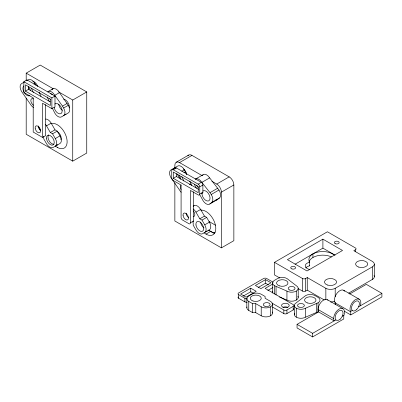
<?xml version="1.0" encoding="UTF-8"?>
<svg xmlns="http://www.w3.org/2000/svg" width="402" height="402" viewBox="0 0 402 402"><rect width="100%" height="100%" fill="white"/><g stroke="black" fill="none" stroke-linecap="round" stroke-linejoin="round"><path stroke-width="0.6" d="M199.467 194.151L203.166 200.854A6.603 3.814 60 0 0 209.743 204.01L211.753 202.422L219.537 197.93A6.603 3.814 60 0 0 218.984 190.01L209.653 177.88A6.603 3.814 60 0 0 202.382 175.589M209.743 204.01L217.527 199.518L219.537 197.93M26.195 80.636L26.195 73.154L40.205 65.064L86.747 91.937L86.747 153.051L72.737 161.142L26.195 134.268L26.195 98.098M42.537 137.414L33.2 132.022L33.2 97.867L23.859 92.475L23.859 81.691L26.969 79.892L54.994 96.068L54.994 106.857L51.878 108.651L42.537 103.259L42.537 137.414L45.652 135.615L45.652 104.565M24.065 82.189L21.467 83.686A6.603 3.814 60 0 0 21.467 91.314L30.276 104.023A6.603 3.814 60 0 0 33.577 107.51M27.019 80.48L28.341 79.722A6.603 3.814 60 0 1 34.944 83.531L36.044 85.44M33.909 84.134L34.944 83.531M25.416 91.128L50.32 105.505L50.32 99.214L25.416 84.837L25.416 91.128L28.527 89.329L50.185 101.832M48.2 91.495L52.868 88.797M47.652 91.937A6.603 3.814 60 0 1 54.803 95.309L59.476 92.611L68.28 105.319A6.603 3.814 60 0 1 68.28 112.947L61.405 116.917A6.603 3.814 60 0 1 54.803 113.103L52.2 107.902M23.859 81.691L51.878 97.867L54.994 96.068M58.667 91.902L72.737 100.023L86.747 91.937M54.803 95.309L62.511 106.113L67.179 103.414M63.611 115.645A6.603 3.814 60 0 0 63.611 108.017L68.28 105.319M45.461 124.359A6.603 3.814 60 0 1 46.496 125.856L51.17 123.163L55.019 129.836L57.22 131.107L59.973 135.871A6.603 3.814 60 0 1 59.973 143.499L53.104 147.464A6.603 3.814 60 0 1 46.496 143.655L43.748 138.886L43.748 136.343M46.496 125.856L50.35 132.529L55.019 129.836M50.35 132.529L52.551 133.801L57.22 131.107M55.305 146.197A6.603 3.814 60 0 0 55.305 138.569L59.973 135.871M57.325 147.388L57.717 147.167M176.227 162.252L188.679 155.061M174.86 167.78L174.86 165.272A6.603 3.814 60 0 1 179.528 162.579L191.98 155.388L229.185 176.87A6.603 3.814 60 0 1 233.858 184.955L233.858 240.682L221.401 247.868L174.86 220.999L174.86 182.804M181.091 189.508A3.854 2.226 60 0 1 181.091 185.061L173.302 180.553A2.201 1.271 60 0 1 171.744 177.855L171.744 170.669A2.201 1.271 60 0 1 173.302 169.77L176.413 167.971L201.322 182.352A2.201 1.271 60 0 1 202.879 185.046L202.879 192.236A2.201 1.271 60 0 1 201.608 193.272M181.794 171.312L184.387 169.815L186.739 174.463M173.302 178.307L198.211 192.689L198.211 186.397L173.302 172.016L173.302 178.307L176.413 176.508L198.613 189.327M183.93 172.619L185.488 171.719M195.287 179.217L203.07 174.719M189.437 184.694L190.99 183.794L189.739 181.051M173.302 169.77L198.211 184.146L201.322 182.352M195.573 179.021A6.603 3.814 60 0 1 201.869 182.372L209.653 177.88M181.086 185.046L181.086 217.402A2.201 1.271 60 0 0 182.644 220.1L188.87 223.693A2.201 1.271 60 0 0 190.427 222.793L190.427 190.437L198.211 194.935A2.201 1.271 60 0 0 199.764 194.035L199.764 186.845L202.879 185.046M211.879 181.257L216.733 184.056L229.185 176.87M199.764 194.035L202.879 192.236M201.869 182.372L210.01 192.658L217.794 188.166M211.753 202.422A6.603 3.814 60 0 0 211.201 194.503L218.984 190.01M193.131 206.136L194.005 205.628M221.401 247.868L221.401 192.146L233.858 184.955M193.121 208.96A6.603 3.814 60 0 1 195.94 212.14L200.613 209.442L204.462 216.115L206.663 217.387L209.417 222.155A6.603 3.814 60 0 1 209.417 229.778L202.548 233.748A6.603 3.814 60 0 1 195.94 229.934L193.191 225.165L193.191 222.623M200.925 210.633L201.804 210.13A6.603 3.814 60 0 0 201.673 209.99M190.427 222.793L193.538 220.999L193.538 191.754M195.94 212.14L199.794 218.814L204.462 216.115M199.794 218.814L201.995 220.085L206.663 217.387M204.749 232.477A6.603 3.814 60 0 0 204.749 224.849L209.417 222.155M205.995 234.12L210.663 231.421M279.877 278.033L274.486 274.923L274.486 262.34L327.414 231.783L355.438 247.959A2.201 1.271 0 0 1 355.438 249.758L355.438 251.557M322.901 239.15L287.41 259.642L307.022 270.968L342.514 250.476L322.901 239.15L322.901 248.14L295.013 264.24M250.747 288.179L240.627 294.023L246.079 297.168L256.195 291.324L250.747 288.179L250.747 291.777L243.29 296.078M265.536 279.641L255.416 285.485L260.868 288.631L270.983 282.787L265.536 279.641L265.536 283.234L258.079 287.541M272.933 283.912L265.149 288.405L293.169 304.58A2.201 1.271 0 0 1 293.169 306.379L293.169 309.972L286.943 313.57A2.201 1.271 0 0 1 283.827 313.57L272.511 307.038M267.742 290.5L272.933 287.505M274.486 262.34L302.51 278.516A2.201 1.271 0 0 0 305.62 278.516L307.254 277.576L325.856 288.314A6.603 3.814 0 0 0 335.198 288.314L372.403 266.833A6.603 3.814 0 0 0 372.403 261.441L353.8 250.702L355.438 249.758M298.199 288.611L302.51 291.098A2.201 1.271 0 0 0 305.62 291.098L307.254 290.159L324.263 299.977M271.973 303.128L283.827 309.972A2.201 1.271 0 0 0 286.943 309.972L293.169 306.379M296.279 308.178A6.603 3.814 0 0 0 305.62 308.178L318.077 302.786A6.603 3.814 0 0 0 318.077 297.39L314.962 295.596A6.603 3.814 0 0 0 305.62 295.596L296.279 302.786A6.603 3.814 0 0 0 296.279 308.178L296.279 317.163M348.68 293.113L372.403 279.415A6.603 3.814 0 0 0 374.026 275.566M294.656 313.314A6.603 3.814 0 0 0 297.515 317.726A6.603 3.814 0 0 0 305.62 317.163L318.077 311.771A6.603 3.814 0 0 0 318.474 311.52M342.303 316.208L343.76 315.369L343.76 318.962L312.625 336.936L297.058 327.952L297.058 324.354L318.6 311.917A7.703 4.447 -60 0 1 320.861 302.43A7.703 4.447 -60 0 1 328.082 300.304M349.639 293.998L366.333 284.36L381.9 293.349L381.9 296.942L350.765 314.917L344.323 311.198M297.058 324.354L312.625 333.343L335.881 319.917M352.227 310.48L350.765 311.324L350.765 314.917M358.644 306.771L381.9 293.349M248.763 301.415L252.657 303.661L255.767 303.661L261.215 306.806A6.603 3.814 0 0 0 270.556 306.806A6.603 3.814 0 0 0 270.556 301.415L265.109 298.269L265.109 296.47L261.215 294.224A6.603 3.814 0 0 0 251.878 294.224L248.763 296.023A6.603 3.814 0 0 0 248.763 301.415L248.763 310.399L252.657 312.65L255.767 312.65L261.215 315.796A6.603 3.814 0 0 0 269.32 316.354A6.603 3.814 0 0 0 272.179 311.942M274.486 285.706L286.943 291.098A6.603 3.814 0 0 0 296.279 291.098A6.603 3.814 0 0 0 296.279 285.706L286.943 278.516A6.603 3.814 0 0 0 277.601 278.516L274.486 280.315A6.603 3.814 0 0 0 274.486 285.706L274.486 294.098M279.485 297.013L286.943 300.088A6.603 3.814 0 0 0 295.043 300.651A6.603 3.814 0 0 0 297.902 296.234M26.195 73.154L53.255 88.777M179.528 162.579L202.176 175.654M322.901 248.14L335.092 255.18M343.72 290.269L359.287 299.259M209.05 221.502L215.502 225.231M208.492 230.17L214.331 233.542M327.379 299.706L342.941 308.696M318.077 309.525L333.64 318.515M318.6 311.917L334.168 320.907A7.703 4.447 -60 0 1 339.358 308.927A7.703 4.447 -60 0 1 343.76 315.912M265.536 283.234L268.506 284.953M250.747 291.777L253.225 293.204M273.189 282.289A2.201 1.271 0 0 0 272.933 282.114L266.702 278.516A2.201 1.271 0 0 0 263.591 278.516L238.682 292.897A2.201 1.271 0 0 0 238.682 294.696L244.908 298.289A2.201 1.271 0 0 0 247.135 298.601M238.22 296.887A2.201 1.271 0 0 0 238.682 298.289L244.908 301.887A2.201 1.271 0 0 0 247.135 302.198M210.01 192.658L211.201 194.503M201.995 220.085L204.749 224.849M62.511 106.113L63.611 108.017M52.551 133.801L55.305 138.569M40.486 130.7L39.893 129.67A6.603 3.814 60 0 1 38.622 126.233M196.402 188.211L195.844 187.136A6.603 3.814 60 0 1 194.543 184.322M181.82 176.614L183.82 181M49.451 101.867L48.2 99.118A6.603 3.814 60 0 1 47.215 96.882M39.049 92.028L41.049 96.415M31.376 88.133L33.376 92.525M374.337 264.139L374.337 276.722M372.403 266.833L372.403 279.415M335.198 288.314L335.198 296.701M335.198 302.334L335.198 304.711M325.856 288.314L325.856 299.696M318.077 302.786L318.077 311.771M316.52 303.681L316.52 312.671M312.937 253.893L312.937 257.486M312.625 333.343L312.625 336.936M334.173 255.019A13.869 8.01 0 0 0 316.434 252.426A13.869 8.01 0 0 0 309.681 262.245L309.681 265.838A6.603 3.814 0 0 0 305.791 267.918M307.254 277.576L307.254 290.159M305.62 278.516L305.62 291.098M305.62 308.178L305.62 317.163M302.51 278.516L302.51 291.098M298.214 288.405L298.214 297.39M296.279 291.098L296.279 300.088M294.344 305.48L294.344 314.47M286.943 291.098L286.943 300.088M286.943 309.972L286.943 313.57M283.827 309.972L283.827 313.57M276.043 286.606L276.043 294.993M272.551 283.013L272.551 291.998M272.491 304.108L272.491 313.098M270.556 306.806L270.556 315.796M261.215 306.806L261.215 315.796M255.767 303.661L255.767 312.65M252.657 303.661L252.657 312.65M246.828 298.716L246.828 307.706M244.908 298.289L244.908 301.887M238.682 294.696L238.682 298.289M176.413 173.649L176.413 176.508M72.737 100.023L72.737 161.142M51.878 97.867L51.878 108.651M28.527 86.47L28.527 89.329M202.899 191.03A5.723 3.306 60 0 1 209.467 195.437A5.723 3.306 60 0 1 206.829 200.889A5.723 3.306 60 0 1 201.975 192.945M198.251 187.473A3.854 2.226 60 0 1 196.593 185.201M217.527 199.518A6.603 3.814 60 0 1 215.748 199.99M309.847 269.481A6.603 3.814 0 0 1 305.244 265.893A6.603 3.814 0 0 1 309.681 262.245M309.681 265.838A13.869 8.01 0 0 1 309.399 265.325M309.027 261.958A13.869 8.01 0 0 1 317.716 255.687A13.869 8.01 0 0 1 331.459 256.918M334.76 301.128A6.603 3.814 0 0 1 330.529 302.013M282.918 307.369A3.854 2.226 0 0 1 287.852 307.369M293.535 308.46A2.201 1.271 0 0 1 293.169 309.972M360.358 305.786A7.703 4.447 -60 0 0 355.167 299.802A7.703 4.447 -60 0 0 350.765 311.867L335.198 302.877A7.703 4.447 -60 0 1 337.213 292.983A7.703 4.447 -60 0 1 344.71 291.259M248.763 310.399A6.603 3.814 0 0 1 246.969 306.922M272.863 293.153A6.603 3.814 0 0 1 272.692 291.219M188.623 217.698A3.854 2.226 60 0 1 186.146 213.135M198.211 184.146A2.201 1.271 60 0 1 199.764 186.845M174.865 168.709A2.201 1.271 60 0 1 176.413 167.971M193.538 220.999A2.201 1.271 60 0 1 192.412 222.075M215.165 232.758A13.869 8.01 60 0 1 208.764 230.11M187.834 155.911A6.603 3.814 60 0 1 191.98 155.388M216.733 184.056A6.603 3.814 60 0 1 221.401 192.146M183.423 168.951A6.055 3.497 60 0 1 186.759 174.378M201.07 210.161A13.869 8.01 60 0 1 215.673 226.577A13.869 8.01 60 0 1 203.99 232.723M54.009 144.202A5.502 3.176 60 0 1 49.129 140.8A5.502 3.176 60 0 1 48.622 134.871M57.325 131.57A5.502 3.176 60 0 1 60.948 139.811M51.079 123.731A13.869 8.01 60 0 1 66.832 138.775A13.869 8.01 60 0 1 55.426 146.077M45.597 119.047A6.603 3.814 60 0 1 51.17 123.163M57.772 144.77A6.603 3.814 60 0 1 56.325 145.072M28.778 89.636A5.723 3.306 60 0 1 28.306 88.706M29.833 95.636A5.723 3.306 60 0 1 24.241 92.55A5.723 3.306 60 0 1 23.864 85.887M28.2 86.932A5.723 3.306 60 0 1 30.512 90.455M33.577 105.264A3.854 2.226 60 0 1 30.853 100.545A3.854 2.226 60 0 1 33.577 98.972M23.668 82.415A6.603 3.814 60 0 1 23.979 82.269M62.36 110.364A5.723 3.306 60 0 1 58.752 104.113M54.772 104.078A5.723 3.306 60 0 1 61.164 107.354A5.723 3.306 60 0 1 59.903 113.877A5.723 3.306 60 0 1 54.144 107.324M50.421 99.475A3.854 2.226 60 0 1 49.758 98.621M50.421 93.701A3.854 2.226 60 0 1 52.325 94.691M66.079 114.218A6.603 3.814 60 0 1 65.044 114.52M51.883 89.902A6.603 3.814 60 0 1 59.476 92.611M63.536 99.103A6.055 3.497 60 0 1 67.832 102.359A6.055 3.497 60 0 1 69.32 107.937M32.798 81.199A6.055 3.497 60 0 1 37.778 86.561M40.738 130.519A3.854 2.226 60 0 1 38.255 125.957M180.669 178.669A5.723 3.306 60 0 1 177.372 173.976M179.011 174.865A5.723 3.306 60 0 1 180.463 179.297M175.036 167.714A6.603 3.814 60 0 1 175.584 167.272M184.387 169.815A6.603 3.814 60 0 0 177.784 166.001L170.91 169.966A6.603 3.814 60 0 0 170.91 177.594L179.719 190.302A6.603 3.814 60 0 0 181.166 192.277M173.111 168.694A6.603 3.814 60 0 1 175.001 168.458M190.99 183.794A6.603 3.814 60 0 1 191.774 185.443M193.171 210.829A3.854 2.226 60 0 1 194.814 214.663A3.854 2.226 60 0 1 193.171 216.603M193.462 206.07A6.603 3.814 60 0 1 200.613 209.442M204.06 227.979A5.502 3.176 60 0 1 200.593 221.969M207.216 231.049A6.603 3.814 60 0 1 205.769 231.351M358.634 267.074A6.055 3.497 0 0 0 367.719 264.049A6.055 3.497 0 0 0 358.634 261.019A6.055 3.497 0 0 0 358.634 267.074M327.499 285.048A6.055 3.497 0 0 0 336.585 282.023A6.055 3.497 0 0 0 327.499 278.998A6.055 3.497 0 0 0 327.499 285.048M291.958 268.943A2.422 1.397 0 0 0 295.591 267.732A2.422 1.397 0 0 0 291.958 266.521A2.422 1.397 0 0 0 291.958 268.943M335.514 243.768A2.422 1.397 0 0 0 339.177 242.587A2.422 1.397 0 0 0 335.575 241.346A2.422 1.397 0 0 0 335.514 243.768M283.46 307.404A3.854 2.226 0 0 0 289.239 305.48A3.854 2.226 0 0 0 283.46 303.555A3.854 2.226 0 0 0 283.46 307.404M356.463 309.766A5.613 3.241 -60 0 0 358.242 301.068A5.613 3.241 -60 0 0 351.599 306.957A5.613 3.241 -60 0 0 356.463 309.766M340.117 319.203A5.613 3.241 -60 0 0 341.896 310.505A5.613 3.241 -60 0 0 335.258 316.394A5.613 3.241 -60 0 0 340.117 319.203M307.429 302.952A5.723 3.306 0 0 0 316.017 300.088A5.723 3.306 0 0 0 307.429 297.224A5.723 3.306 0 0 0 307.429 302.952M298.947 307.078A3.412 1.97 0 0 0 304.344 305.686A3.412 1.97 0 0 0 299.56 303.681A3.412 1.97 0 0 0 298.947 307.078M253.014 301.018A5.502 3.176 0 0 0 261.27 298.269A5.502 3.176 0 0 0 253.014 295.515A5.502 3.176 0 0 0 253.014 301.018M264.998 306.289A3.412 1.97 0 0 0 270.114 304.58A3.412 1.97 0 0 0 264.998 302.877A3.412 1.97 0 0 0 264.998 306.289M279.41 285.872A5.723 3.306 0 0 0 287.993 283.013A5.723 3.306 0 0 0 279.41 280.149A5.723 3.306 0 0 0 279.41 285.872M289.611 289.998A3.412 1.97 0 0 0 295.008 288.606A3.412 1.97 0 0 0 290.219 286.606A3.412 1.97 0 0 0 289.611 289.998M183.066 215.447A3.854 2.226 60 0 0 187.473 219.939A3.854 2.226 60 0 0 186.729 214.125A3.854 2.226 60 0 0 183.066 215.447M46.516 138.71A5.502 3.176 60 0 0 52.843 145.047A5.502 3.176 60 0 0 51.692 136.715A5.502 3.176 60 0 0 46.516 138.71M35.18 128.268A3.854 2.226 60 0 0 39.587 132.76A3.854 2.226 60 0 0 38.843 126.947A3.854 2.226 60 0 0 35.18 128.268M195.96 224.994A5.502 3.176 60 0 0 202.286 231.326A5.502 3.176 60 0 0 201.136 222.994A5.502 3.176 60 0 0 195.96 224.994"/></g></svg>
